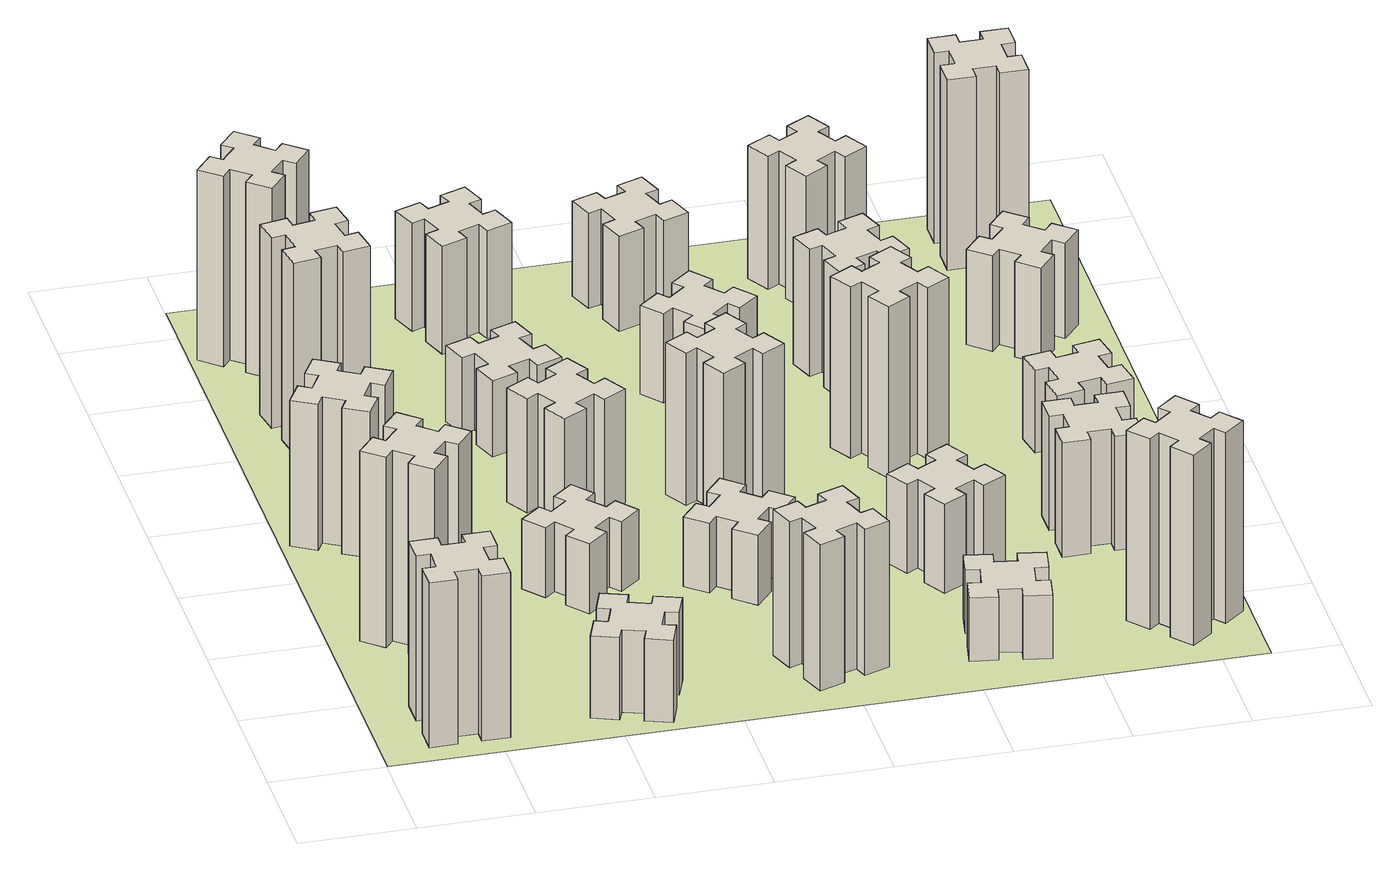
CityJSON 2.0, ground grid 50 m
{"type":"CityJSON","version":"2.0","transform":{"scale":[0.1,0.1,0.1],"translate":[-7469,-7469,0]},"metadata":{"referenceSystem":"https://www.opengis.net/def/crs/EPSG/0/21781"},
"CityObjects":{
"building1":{"type":"Building","attributes":{"class":"1000","function":"1000","usage":"1000","yearOfConstruction":2016,"roofType":"1000","measuredHeight":78,"storeysAboveGround":30,"storeysBelowGround":0},"geometry":[{"type":"Solid","lod":"1","boundaries":[[[[0,1,2,3,4,5,6,7,8,9,10,11,12,13,14,15,16,17,18,19]],[[17,16,20,21]],[[16,15,22,20]],[[15,14,23,22]],[[14,13,24,23]],[[13,12,25,24]],[[12,11,26,25]],[[11,10,27,26]],[[10,9,28,27]],[[9,8,29,28]],[[8,7,30,29]],[[7,6,31,30]],[[6,5,32,31]],[[5,4,33,32]],[[4,3,34,33]],[[3,2,35,34]],[[2,1,36,35]],[[1,0,37,36]],[[0,19,38,37]],[[19,18,39,38]],[[18,17,21,39]],[[24,25,26,27,28,29,30,31,32,33,34,35,36,37,38,39,21,20,22,23]]]]}]},
"building2":{"type":"Building","attributes":{"class":"1000","function":"1000","usage":"1000","yearOfConstruction":2016,"roofType":"1000","measuredHeight":90,"storeysAboveGround":30,"storeysBelowGround":0},"geometry":[{"type":"Solid","lod":"1","boundaries":[[[[40,41,42,43,44,45,46,47,48,49,50,51,52,53,54,55,56,57,58,59]],[[57,56,60,61]],[[56,55,62,60]],[[55,54,63,62]],[[54,53,64,63]],[[53,52,65,64]],[[52,51,66,65]],[[51,50,67,66]],[[50,49,68,67]],[[49,48,69,68]],[[48,47,70,69]],[[47,46,71,70]],[[46,45,72,71]],[[45,44,73,72]],[[44,43,74,73]],[[43,42,75,74]],[[42,41,76,75]],[[41,40,77,76]],[[40,59,78,77]],[[59,58,79,78]],[[58,57,61,79]],[[64,65,66,67,68,69,70,71,72,73,74,75,76,77,78,79,61,60,62,63]]]]}]},
"building3":{"type":"Building","attributes":{"class":"1000","function":"1000","usage":"1000","yearOfConstruction":2016,"roofType":"1000","measuredHeight":69,"storeysAboveGround":30,"storeysBelowGround":0},"geometry":[{"type":"Solid","lod":"1","boundaries":[[[[80,81,82,83,84,85,86,87,88,89,90,91,92,93,94,95,96,97,98,99]],[[97,96,100,101]],[[96,95,102,100]],[[95,94,103,102]],[[94,93,104,103]],[[93,92,105,104]],[[92,91,106,105]],[[91,90,107,106]],[[90,89,108,107]],[[89,88,109,108]],[[88,87,110,109]],[[87,86,111,110]],[[86,85,112,111]],[[85,84,113,112]],[[84,83,114,113]],[[83,82,115,114]],[[82,81,116,115]],[[81,80,117,116]],[[80,99,118,117]],[[99,98,119,118]],[[98,97,101,119]],[[104,105,106,107,108,109,110,111,112,113,114,115,116,117,118,119,101,100,102,103]]]]}]},
"building4":{"type":"Building","attributes":{"class":"1000","function":"1000","usage":"1000","yearOfConstruction":2016,"roofType":"1000","measuredHeight":90,"storeysAboveGround":30,"storeysBelowGround":0},"geometry":[{"type":"Solid","lod":"1","boundaries":[[[[120,121,122,123,124,125,126,127,128,129,130,131,132,133,134,135,136,137,138,139]],[[137,136,140,141]],[[136,135,142,140]],[[135,134,143,142]],[[134,133,144,143]],[[133,132,145,144]],[[132,131,146,145]],[[131,130,147,146]],[[130,129,148,147]],[[129,128,149,148]],[[128,127,150,149]],[[127,126,151,150]],[[126,125,152,151]],[[125,124,153,152]],[[124,123,154,153]],[[123,122,155,154]],[[122,121,156,155]],[[121,120,157,156]],[[120,139,158,157]],[[139,138,159,158]],[[138,137,141,159]],[[144,145,146,147,148,149,150,151,152,153,154,155,156,157,158,159,141,140,142,143]]]]}]},
"building5":{"type":"Building","attributes":{"class":"1000","function":"1000","usage":"1000","yearOfConstruction":2016,"roofType":"1000","measuredHeight":39,"storeysAboveGround":30,"storeysBelowGround":0},"geometry":[{"type":"Solid","lod":"1","boundaries":[[[[160,161,162,163,164,165,166,167,168,169,170,171,172,173,174,175,176,177,178,179]],[[177,176,180,181]],[[176,175,182,180]],[[175,174,183,182]],[[174,173,184,183]],[[173,172,185,184]],[[172,171,186,185]],[[171,170,187,186]],[[170,169,188,187]],[[169,168,189,188]],[[168,167,190,189]],[[167,166,191,190]],[[166,165,192,191]],[[165,164,193,192]],[[164,163,194,193]],[[163,162,195,194]],[[162,161,196,195]],[[161,160,197,196]],[[160,179,198,197]],[[179,178,199,198]],[[178,177,181,199]],[[184,185,186,187,188,189,190,191,192,193,194,195,196,197,198,199,181,180,182,183]]]]}]},
"building6":{"type":"Building","attributes":{"class":"1000","function":"1000","usage":"1000","yearOfConstruction":2016,"roofType":"1000","measuredHeight":90,"storeysAboveGround":30,"storeysBelowGround":0},"geometry":[{"type":"Solid","lod":"1","boundaries":[[[[200,201,202,203,204,205,206,207,208,209,210,211,212,213,214,215,216,217,218,219]],[[217,216,220,221]],[[216,215,222,220]],[[215,214,223,222]],[[214,213,224,223]],[[213,212,225,224]],[[212,211,226,225]],[[211,210,227,226]],[[210,209,228,227]],[[209,208,229,228]],[[208,207,230,229]],[[207,206,231,230]],[[206,205,232,231]],[[205,204,233,232]],[[204,203,234,233]],[[203,202,235,234]],[[202,201,236,235]],[[201,200,237,236]],[[200,219,238,237]],[[219,218,239,238]],[[218,217,221,239]],[[224,225,226,227,228,229,230,231,232,233,234,235,236,237,238,239,221,220,222,223]]]]}]},
"building7":{"type":"Building","attributes":{"class":"1000","function":"1000","usage":"1000","yearOfConstruction":2016,"roofType":"1000","measuredHeight":33,"storeysAboveGround":30,"storeysBelowGround":0},"geometry":[{"type":"Solid","lod":"1","boundaries":[[[[240,241,242,243,244,245,246,247,248,249,250,251,252,253,254,255,256,257,258,259]],[[257,256,260,261]],[[256,255,262,260]],[[255,254,263,262]],[[254,253,264,263]],[[253,252,265,264]],[[252,251,266,265]],[[251,250,267,266]],[[250,249,268,267]],[[249,248,269,268]],[[248,247,270,269]],[[247,246,271,270]],[[246,245,272,271]],[[245,244,273,272]],[[244,243,274,273]],[[243,242,275,274]],[[242,241,276,275]],[[241,240,277,276]],[[240,259,278,277]],[[259,258,279,278]],[[258,257,261,279]],[[264,265,266,267,268,269,270,271,272,273,274,275,276,277,278,279,261,260,262,263]]]]}]},
"building8":{"type":"Building","attributes":{"class":"1000","function":"1000","usage":"1000","yearOfConstruction":2016,"roofType":"1000","measuredHeight":54,"storeysAboveGround":30,"storeysBelowGround":0},"geometry":[{"type":"Solid","lod":"1","boundaries":[[[[280,281,282,283,284,285,286,287,288,289,290,291,292,293,294,295,296,297,298,299]],[[297,296,300,301]],[[296,295,302,300]],[[295,294,303,302]],[[294,293,304,303]],[[293,292,305,304]],[[292,291,306,305]],[[291,290,307,306]],[[290,289,308,307]],[[289,288,309,308]],[[288,287,310,309]],[[287,286,311,310]],[[286,285,312,311]],[[285,284,313,312]],[[284,283,314,313]],[[283,282,315,314]],[[282,281,316,315]],[[281,280,317,316]],[[280,299,318,317]],[[299,298,319,318]],[[298,297,301,319]],[[304,305,306,307,308,309,310,311,312,313,314,315,316,317,318,319,301,300,302,303]]]]}]},
"building9":{"type":"Building","attributes":{"class":"1000","function":"1000","usage":"1000","yearOfConstruction":2016,"roofType":"1000","measuredHeight":36,"storeysAboveGround":30,"storeysBelowGround":0},"geometry":[{"type":"Solid","lod":"1","boundaries":[[[[320,321,322,323,324,325,326,327,328,329,330,331,332,333,334,335,336,337,338,339]],[[337,336,340,341]],[[336,335,342,340]],[[335,334,343,342]],[[334,333,344,343]],[[333,332,345,344]],[[332,331,346,345]],[[331,330,347,346]],[[330,329,348,347]],[[329,328,349,348]],[[328,327,350,349]],[[327,326,351,350]],[[326,325,352,351]],[[325,324,353,352]],[[324,323,354,353]],[[323,322,355,354]],[[322,321,356,355]],[[321,320,357,356]],[[320,339,358,357]],[[339,338,359,358]],[[338,337,341,359]],[[344,345,346,347,348,349,350,351,352,353,354,355,356,357,358,359,341,340,342,343]]]]}]},
"building10":{"type":"Building","attributes":{"class":"1000","function":"1000","usage":"1000","yearOfConstruction":2016,"roofType":"1000","measuredHeight":69,"storeysAboveGround":30,"storeysBelowGround":0},"geometry":[{"type":"Solid","lod":"1","boundaries":[[[[360,361,362,363,364,365,366,367,368,369,370,371,372,373,374,375,376,377,378,379]],[[377,376,380,381]],[[376,375,382,380]],[[375,374,383,382]],[[374,373,384,383]],[[373,372,385,384]],[[372,371,386,385]],[[371,370,387,386]],[[370,369,388,387]],[[369,368,389,388]],[[368,367,390,389]],[[367,366,391,390]],[[366,365,392,391]],[[365,364,393,392]],[[364,363,394,393]],[[363,362,395,394]],[[362,361,396,395]],[[361,360,397,396]],[[360,379,398,397]],[[379,378,399,398]],[[378,377,381,399]],[[384,385,386,387,388,389,390,391,392,393,394,395,396,397,398,399,381,380,382,383]]]]}]},
"building11":{"type":"Building","attributes":{"class":"1000","function":"1000","usage":"1000","yearOfConstruction":2016,"roofType":"1000","measuredHeight":33,"storeysAboveGround":30,"storeysBelowGround":0},"geometry":[{"type":"Solid","lod":"1","boundaries":[[[[400,401,402,403,404,405,406,407,408,409,410,411,412,413,414,415,416,417,418,419]],[[417,416,420,421]],[[416,415,422,420]],[[415,414,423,422]],[[414,413,424,423]],[[413,412,425,424]],[[412,411,426,425]],[[411,410,427,426]],[[410,409,428,427]],[[409,408,429,428]],[[408,407,430,429]],[[407,406,431,430]],[[406,405,432,431]],[[405,404,433,432]],[[404,403,434,433]],[[403,402,435,434]],[[402,401,436,435]],[[401,400,437,436]],[[400,419,438,437]],[[419,418,439,438]],[[418,417,421,439]],[[424,425,426,427,428,429,430,431,432,433,434,435,436,437,438,439,421,420,422,423]]]]}]},
"building12":{"type":"Building","attributes":{"class":"1000","function":"1000","usage":"1000","yearOfConstruction":2016,"roofType":"1000","measuredHeight":51,"storeysAboveGround":30,"storeysBelowGround":0},"geometry":[{"type":"Solid","lod":"1","boundaries":[[[[440,441,442,443,444,445,446,447,448,449,450,451,452,453,454,455,456,457,458,459]],[[457,456,460,461]],[[456,455,462,460]],[[455,454,463,462]],[[454,453,464,463]],[[453,452,465,464]],[[452,451,466,465]],[[451,450,467,466]],[[450,449,468,467]],[[449,448,469,468]],[[448,447,470,469]],[[447,446,471,470]],[[446,445,472,471]],[[445,444,473,472]],[[444,443,474,473]],[[443,442,475,474]],[[442,441,476,475]],[[441,440,477,476]],[[440,459,478,477]],[[459,458,479,478]],[[458,457,461,479]],[[464,465,466,467,468,469,470,471,472,473,474,475,476,477,478,479,461,460,462,463]]]]}]},
"building13":{"type":"Building","attributes":{"class":"1000","function":"1000","usage":"1000","yearOfConstruction":2016,"roofType":"1000","measuredHeight":72,"storeysAboveGround":30,"storeysBelowGround":0},"geometry":[{"type":"Solid","lod":"1","boundaries":[[[[480,481,482,483,484,485,486,487,488,489,490,491,492,493,494,495,496,497,498,499]],[[497,496,500,501]],[[496,495,502,500]],[[495,494,503,502]],[[494,493,504,503]],[[493,492,505,504]],[[492,491,506,505]],[[491,490,507,506]],[[490,489,508,507]],[[489,488,509,508]],[[488,487,510,509]],[[487,486,511,510]],[[486,485,512,511]],[[485,484,513,512]],[[484,483,514,513]],[[483,482,515,514]],[[482,481,516,515]],[[481,480,517,516]],[[480,499,518,517]],[[499,498,519,518]],[[498,497,501,519]],[[504,505,506,507,508,509,510,511,512,513,514,515,516,517,518,519,501,500,502,503]]]]}]},
"building14":{"type":"Building","attributes":{"class":"1000","function":"1000","usage":"1000","yearOfConstruction":2016,"roofType":"1000","measuredHeight":42,"storeysAboveGround":30,"storeysBelowGround":0},"geometry":[{"type":"Solid","lod":"1","boundaries":[[[[520,521,522,523,524,525,526,527,528,529,530,531,532,533,534,535,536,537,538,539]],[[537,536,540,541]],[[536,535,542,540]],[[535,534,543,542]],[[534,533,544,543]],[[533,532,545,544]],[[532,531,546,545]],[[531,530,547,546]],[[530,529,548,547]],[[529,528,549,548]],[[528,527,550,549]],[[527,526,551,550]],[[526,525,552,551]],[[525,524,553,552]],[[524,523,554,553]],[[523,522,555,554]],[[522,521,556,555]],[[521,520,557,556]],[[520,539,558,557]],[[539,538,559,558]],[[538,537,541,559]],[[544,545,546,547,548,549,550,551,552,553,554,555,556,557,558,559,541,540,542,543]]]]}]},
"building15":{"type":"Building","attributes":{"class":"1000","function":"1000","usage":"1000","yearOfConstruction":2016,"roofType":"1000","measuredHeight":30,"storeysAboveGround":30,"storeysBelowGround":0},"geometry":[{"type":"Solid","lod":"1","boundaries":[[[[560,561,562,563,564,565,566,567,568,569,570,571,572,573,574,575,576,577,578,579]],[[577,576,580,581]],[[576,575,582,580]],[[575,574,583,582]],[[574,573,584,583]],[[573,572,585,584]],[[572,571,586,585]],[[571,570,587,586]],[[570,569,588,587]],[[569,568,589,588]],[[568,567,590,589]],[[567,566,591,590]],[[566,565,592,591]],[[565,564,593,592]],[[564,563,594,593]],[[563,562,595,594]],[[562,561,596,595]],[[561,560,597,596]],[[560,579,598,597]],[[579,578,599,598]],[[578,577,581,599]],[[584,585,586,587,588,589,590,591,592,593,594,595,596,597,598,599,581,580,582,583]]]]}]},
"building16":{"type":"Building","attributes":{"class":"1000","function":"1000","usage":"1000","yearOfConstruction":2016,"roofType":"1000","measuredHeight":45,"storeysAboveGround":30,"storeysBelowGround":0},"geometry":[{"type":"Solid","lod":"1","boundaries":[[[[600,601,602,603,604,605,606,607,608,609,610,611,612,613,614,615,616,617,618,619]],[[617,616,620,621]],[[616,615,622,620]],[[615,614,623,622]],[[614,613,624,623]],[[613,612,625,624]],[[612,611,626,625]],[[611,610,627,626]],[[610,609,628,627]],[[609,608,629,628]],[[608,607,630,629]],[[607,606,631,630]],[[606,605,632,631]],[[605,604,633,632]],[[604,603,634,633]],[[603,602,635,634]],[[602,601,636,635]],[[601,600,637,636]],[[600,619,638,637]],[[619,618,639,638]],[[618,617,621,639]],[[624,625,626,627,628,629,630,631,632,633,634,635,636,637,638,639,621,620,622,623]]]]}]},
"building17":{"type":"Building","attributes":{"class":"1000","function":"1000","usage":"1000","yearOfConstruction":2016,"roofType":"1000","measuredHeight":42,"storeysAboveGround":30,"storeysBelowGround":0},"geometry":[{"type":"Solid","lod":"1","boundaries":[[[[640,641,642,643,644,645,646,647,648,649,650,651,652,653,654,655,656,657,658,659]],[[657,656,660,661]],[[656,655,662,660]],[[655,654,663,662]],[[654,653,664,663]],[[653,652,665,664]],[[652,651,666,665]],[[651,650,667,666]],[[650,649,668,667]],[[649,648,669,668]],[[648,647,670,669]],[[647,646,671,670]],[[646,645,672,671]],[[645,644,673,672]],[[644,643,674,673]],[[643,642,675,674]],[[642,641,676,675]],[[641,640,677,676]],[[640,659,678,677]],[[659,658,679,678]],[[658,657,661,679]],[[664,665,666,667,668,669,670,671,672,673,674,675,676,677,678,679,661,660,662,663]]]]}]},
"building18":{"type":"Building","attributes":{"class":"1000","function":"1000","usage":"1000","yearOfConstruction":2016,"roofType":"1000","measuredHeight":81,"storeysAboveGround":30,"storeysBelowGround":0},"geometry":[{"type":"Solid","lod":"1","boundaries":[[[[680,681,682,683,684,685,686,687,688,689,690,691,692,693,694,695,696,697,698,699]],[[697,696,700,701]],[[696,695,702,700]],[[695,694,703,702]],[[694,693,704,703]],[[693,692,705,704]],[[692,691,706,705]],[[691,690,707,706]],[[690,689,708,707]],[[689,688,709,708]],[[688,687,710,709]],[[687,686,711,710]],[[686,685,712,711]],[[685,684,713,712]],[[684,683,714,713]],[[683,682,715,714]],[[682,681,716,715]],[[681,680,717,716]],[[680,699,718,717]],[[699,698,719,718]],[[698,697,701,719]],[[704,705,706,707,708,709,710,711,712,713,714,715,716,717,718,719,701,700,702,703]]]]}]},
"building19":{"type":"Building","attributes":{"class":"1000","function":"1000","usage":"1000","yearOfConstruction":2016,"roofType":"1000","measuredHeight":60,"storeysAboveGround":30,"storeysBelowGround":0},"geometry":[{"type":"Solid","lod":"1","boundaries":[[[[720,721,722,723,724,725,726,727,728,729,730,731,732,733,734,735,736,737,738,739]],[[737,736,740,741]],[[736,735,742,740]],[[735,734,743,742]],[[734,733,744,743]],[[733,732,745,744]],[[732,731,746,745]],[[731,730,747,746]],[[730,729,748,747]],[[729,728,749,748]],[[728,727,750,749]],[[727,726,751,750]],[[726,725,752,751]],[[725,724,753,752]],[[724,723,754,753]],[[723,722,755,754]],[[722,721,756,755]],[[721,720,757,756]],[[720,739,758,757]],[[739,738,759,758]],[[738,737,741,759]],[[744,745,746,747,748,749,750,751,752,753,754,755,756,757,758,759,741,740,742,743]]]]}]},
"building20":{"type":"Building","attributes":{"class":"1000","function":"1000","usage":"1000","yearOfConstruction":2016,"roofType":"1000","measuredHeight":90,"storeysAboveGround":30,"storeysBelowGround":0},"geometry":[{"type":"Solid","lod":"1","boundaries":[[[[760,761,762,763,764,765,766,767,768,769,770,771,772,773,774,775,776,777,778,779]],[[777,776,780,781]],[[776,775,782,780]],[[775,774,783,782]],[[774,773,784,783]],[[773,772,785,784]],[[772,771,786,785]],[[771,770,787,786]],[[770,769,788,787]],[[769,768,789,788]],[[768,767,790,789]],[[767,766,791,790]],[[766,765,792,791]],[[765,764,793,792]],[[764,763,794,793]],[[763,762,795,794]],[[762,761,796,795]],[[761,760,797,796]],[[760,779,798,797]],[[779,778,799,798]],[[778,777,781,799]],[[784,785,786,787,788,789,790,791,792,793,794,795,796,797,798,799,781,780,782,783]]]]}]},
"building21":{"type":"Building","attributes":{"class":"1000","function":"1000","usage":"1000","yearOfConstruction":2016,"roofType":"1000","measuredHeight":54,"storeysAboveGround":30,"storeysBelowGround":0},"geometry":[{"type":"Solid","lod":"1","boundaries":[[[[800,801,802,803,804,805,806,807,808,809,810,811,812,813,814,815,816,817,818,819]],[[817,816,820,821]],[[816,815,822,820]],[[815,814,823,822]],[[814,813,824,823]],[[813,812,825,824]],[[812,811,826,825]],[[811,810,827,826]],[[810,809,828,827]],[[809,808,829,828]],[[808,807,830,829]],[[807,806,831,830]],[[806,805,832,831]],[[805,804,833,832]],[[804,803,834,833]],[[803,802,835,834]],[[802,801,836,835]],[[801,800,837,836]],[[800,819,838,837]],[[819,818,839,838]],[[818,817,821,839]],[[824,825,826,827,828,829,830,831,832,833,834,835,836,837,838,839,821,820,822,823]]]]}]},
"building22":{"type":"Building","attributes":{"class":"1000","function":"1000","usage":"1000","yearOfConstruction":2016,"roofType":"1000","measuredHeight":63,"storeysAboveGround":30,"storeysBelowGround":0},"geometry":[{"type":"Solid","lod":"1","boundaries":[[[[840,841,842,843,844,845,846,847,848,849,850,851,852,853,854,855,856,857,858,859]],[[857,856,860,861]],[[856,855,862,860]],[[855,854,863,862]],[[854,853,864,863]],[[853,852,865,864]],[[852,851,866,865]],[[851,850,867,866]],[[850,849,868,867]],[[849,848,869,868]],[[848,847,870,869]],[[847,846,871,870]],[[846,845,872,871]],[[845,844,873,872]],[[844,843,874,873]],[[843,842,875,874]],[[842,841,876,875]],[[841,840,877,876]],[[840,859,878,877]],[[859,858,879,878]],[[858,857,861,879]],[[864,865,866,867,868,869,870,871,872,873,874,875,876,877,878,879,861,860,862,863]]]]}]},
"building23":{"type":"Building","attributes":{"class":"1000","function":"1000","usage":"1000","yearOfConstruction":2016,"roofType":"1000","measuredHeight":39,"storeysAboveGround":30,"storeysBelowGround":0},"geometry":[{"type":"Solid","lod":"1","boundaries":[[[[880,881,882,883,884,885,886,887,888,889,890,891,892,893,894,895,896,897,898,899]],[[897,896,900,901]],[[896,895,902,900]],[[895,894,903,902]],[[894,893,904,903]],[[893,892,905,904]],[[892,891,906,905]],[[891,890,907,906]],[[890,889,908,907]],[[889,888,909,908]],[[888,887,910,909]],[[887,886,911,910]],[[886,885,912,911]],[[885,884,913,912]],[[884,883,914,913]],[[883,882,915,914]],[[882,881,916,915]],[[881,880,917,916]],[[880,899,918,917]],[[899,898,919,918]],[[898,897,901,919]],[[904,905,906,907,908,909,910,911,912,913,914,915,916,917,918,919,901,900,902,903]]]]}]},
"building24":{"type":"Building","attributes":{"class":"1000","function":"1000","usage":"1000","yearOfConstruction":2016,"roofType":"1000","measuredHeight":45,"storeysAboveGround":30,"storeysBelowGround":0},"geometry":[{"type":"Solid","lod":"1","boundaries":[[[[920,921,922,923,924,925,926,927,928,929,930,931,932,933,934,935,936,937,938,939]],[[937,936,940,941]],[[936,935,942,940]],[[935,934,943,942]],[[934,933,944,943]],[[933,932,945,944]],[[932,931,946,945]],[[931,930,947,946]],[[930,929,948,947]],[[929,928,949,948]],[[928,927,950,949]],[[927,926,951,950]],[[926,925,952,951]],[[925,924,953,952]],[[924,923,954,953]],[[923,922,955,954]],[[922,921,956,955]],[[921,920,957,956]],[[920,939,958,957]],[[939,938,959,958]],[[938,937,941,959]],[[944,945,946,947,948,949,950,951,952,953,954,955,956,957,958,959,941,940,942,943]]]]}]},
"building25":{"type":"Building","attributes":{"class":"1000","function":"1000","usage":"1000","yearOfConstruction":2016,"roofType":"1000","measuredHeight":90,"storeysAboveGround":30,"storeysBelowGround":0},"geometry":[{"type":"Solid","lod":"1","boundaries":[[[[960,961,962,963,964,965,966,967,968,969,970,971,972,973,974,975,976,977,978,979]],[[977,976,980,981]],[[976,975,982,980]],[[975,974,983,982]],[[974,973,984,983]],[[973,972,985,984]],[[972,971,986,985]],[[971,970,987,986]],[[970,969,988,987]],[[969,968,989,988]],[[968,967,990,989]],[[967,966,991,990]],[[966,965,992,991]],[[965,964,993,992]],[[964,963,994,993]],[[963,962,995,994]],[[962,961,996,995]],[[961,960,997,996]],[[960,979,998,997]],[[979,978,999,998]],[[978,977,981,999]],[[984,985,986,987,988,989,990,991,992,993,994,995,996,997,998,999,981,980,982,983]]]]}]},
"landuse1":{"type":"LandUse","attributes":{"name":"plot1","function":"1010"},"geometry":[{"type":"MultiSurface","lod":"1","boundaries":[[[1000,1001,1002,1003]]]}]}
},
"vertices":[
[265,325,0],[265,225,0],[205,225,0],[205,105,0],[325,105,0],[325,165,0],[425,165,0],[425,105,0],[545,105,0],[545,225,0],[485,225,0],[485,325,0],[545,325,0],[545,445,0],[425,445,0],[425,385,0],[325,385,0],[325,445,0],[205,445,0],[205,325,0],[325,385,780],[325,445,780],[425,385,780],[425,445,780],[545,445,780],[545,325,780],[485,325,780],[485,225,780],[545,225,780],[545,105,780],[425,105,780],[425,165,780],[325,165,780],[325,105,780],[205,105,780],[205,225,780],[265,225,780],[265,325,780],[205,325,780],[205,445,780],
[484,1067,0],[408,1132,0],[446,1178,0],[354,1255,0],[277,1163,0],[323,1124,0],[259,1048,0],[213,1086,0],[136,994,0],[228,917,0],[266,963,0],[343,899,0],[304,853,0],[396,776,0],[473,868,0],[427,906,0],[492,983,0],[538,944,0],[615,1036,0],[523,1113,0],[492,983,900],[538,944,900],[427,906,900],[473,868,900],[396,776,900],[304,853,900],[343,899,900],[266,963,900],[228,917,900],[136,994,900],[213,1086,900],[259,1048,900],[323,1124,900],[277,1163,900],[354,1255,900],[446,1178,900],[408,1132,900],[484,1067,900],[523,1113,900],[615,1036,900],
[374,1926,0],[287,1976,0],[317,2028,0],[213,2088,0],[153,1984,0],[205,1954,0],[155,1867,0],[103,1897,0],[43,1793,0],[147,1733,0],[177,1785,0],[264,1735,0],[234,1683,0],[338,1623,0],[398,1727,0],[346,1757,0],[396,1844,0],[448,1814,0],[508,1918,0],[404,1978,0],[396,1844,690],[448,1814,690],[346,1757,690],[398,1727,690],[338,1623,690],[234,1683,690],[264,1735,690],[177,1785,690],[147,1733,690],[43,1793,690],[103,1897,690],[155,1867,690],[205,1954,690],[153,1984,690],[213,2088,690],[317,2028,690],[287,1976,690],[374,1926,690],[404,1978,690],[508,1918,690],
[405,2812,0],[307,2795,0],[297,2854,0],[178,2833,0],[199,2715,0],[258,2725,0],[276,2627,0],[217,2617,0],[237,2498,0],[356,2519,0],[345,2578,0],[444,2596,0],[454,2537,0],[572,2557,0],[551,2676,0],[492,2665,0],[475,2764,0],[534,2774,0],[513,2892,0],[395,2871,0],[475,2764,900],[534,2774,900],[492,2665,900],[551,2676,900],[572,2557,900],[454,2537,900],[444,2596,900],[345,2578,900],[356,2519,900],[237,2498,900],[217,2617,900],[276,2627,900],[258,2725,900],[199,2715,900],[178,2833,900],[297,2854,900],[307,2795,900],[405,2812,900],[395,2871,900],[513,2892,900],
[1029,360,0],[995,266,0],[939,287,0],[897,174,0],[1010,133,0],[1031,189,0],[1125,155,0],[1104,99,0],[1217,57,0],[1258,170,0],[1202,191,0],[1236,285,0],[1292,264,0],[1333,377,0],[1220,418,0],[1200,362,0],[1106,396,0],[1127,452,0],[1014,493,0],[973,380,0],[1106,396,390],[1127,452,390],[1200,362,390],[1220,418,390],[1333,377,390],[1292,264,390],[1236,285,390],[1202,191,390],[1258,170,390],[1217,57,390],[1104,99,390],[1125,155,390],[1031,189,390],[1010,133,390],[897,174,390],[939,287,390],[995,266,390],[1029,360,390],[973,380,390],[1014,493,390],
[384,3387,0],[308,3452,0],[346,3498,0],[254,3575,0],[177,3483,0],[223,3444,0],[159,3368,0],[113,3406,0],[36,3314,0],[128,3237,0],[166,3283,0],[243,3219,0],[204,3173,0],[296,3096,0],[373,3188,0],[327,3226,0],[392,3303,0],[438,3264,0],[515,3356,0],[423,3433,0],[392,3303,900],[438,3264,900],[327,3226,900],[373,3188,900],[296,3096,900],[204,3173,900],[243,3219,900],[166,3283,900],[128,3237,900],[36,3314,900],[113,3406,900],[159,3368,900],[223,3444,900],[177,3483,900],[254,3575,900],[346,3498,900],[308,3452,900],[384,3387,900],[423,3433,900],[515,3356,900],
[1083,1332,0],[1006,1267,0],[968,1313,0],[876,1236,0],[953,1144,0],[999,1183,0],[1063,1106,0],[1017,1068,0],[1094,976,0],[1186,1053,0],[1148,1099,0],[1224,1163,0],[1263,1117,0],[1355,1194,0],[1278,1286,0],[1232,1248,0],[1167,1324,0],[1213,1363,0],[1136,1455,0],[1044,1378,0],[1167,1324,330],[1213,1363,330],[1232,1248,330],[1278,1286,330],[1355,1194,330],[1263,1117,330],[1224,1163,330],[1148,1099,330],[1186,1053,330],[1094,976,330],[1017,1068,330],[1063,1106,330],[999,1183,330],[953,1144,330],[876,1236,330],[968,1313,330],[1006,1267,330],[1083,1332,330],[1044,1378,330],[1136,1455,330],
[1336,1867,0],[1286,1954,0],[1338,1984,0],[1278,2088,0],[1174,2028,0],[1204,1976,0],[1117,1926,0],[1087,1978,0],[983,1918,0],[1043,1814,0],[1095,1844,0],[1145,1757,0],[1093,1727,0],[1153,1623,0],[1257,1683,0],[1227,1735,0],[1314,1785,0],[1344,1733,0],[1448,1793,0],[1388,1897,0],[1314,1785,540],[1344,1733,540],[1227,1735,540],[1257,1683,540],[1153,1623,540],[1093,1727,540],[1145,1757,540],[1095,1844,540],[1043,1814,540],[983,1918,540],[1087,1978,540],[1117,1926,540],[1204,1976,540],[1174,2028,540],[1278,2088,540],[1338,1984,540],[1286,1954,540],[1336,1867,540],[1388,1897,540],[1448,1793,540],
[1125,2616,0],[1031,2582,0],[1010,2638,0],[897,2597,0],[939,2484,0],[995,2505,0],[1029,2411,0],[973,2390,0],[1014,2277,0],[1127,2319,0],[1106,2375,0],[1200,2409,0],[1220,2353,0],[1333,2394,0],[1292,2507,0],[1236,2486,0],[1202,2580,0],[1258,2600,0],[1217,2713,0],[1104,2672,0],[1202,2580,360],[1258,2600,360],[1236,2486,360],[1292,2507,360],[1333,2394,360],[1220,2353,360],[1200,2409,360],[1106,2375,360],[1127,2319,360],[1014,2277,360],[973,2390,360],[1029,2411,360],[995,2505,360],[939,2484,360],[897,2597,360],[1010,2638,360],[1031,2582,360],[1125,2616,360],[1104,2672,360],[1217,2713,360],
[1965,496,0],[1871,462,0],[1850,518,0],[1737,477,0],[1779,364,0],[1835,385,0],[1869,291,0],[1813,270,0],[1854,157,0],[1967,199,0],[1946,255,0],[2040,289,0],[2060,233,0],[2173,274,0],[2132,387,0],[2076,366,0],[2042,460,0],[2098,480,0],[2057,593,0],[1944,552,0],[2042,460,690],[2098,480,690],[2076,366,690],[2132,387,690],[2173,274,690],[2060,233,690],[2040,289,690],[1946,255,690],[1967,199,690],[1854,157,690],[1813,270,690],[1869,291,690],[1835,385,690],[1779,364,690],[1737,477,690],[1850,518,690],[1871,462,690],[1965,496,690],[1944,552,690],[2057,593,690],
[1703,1224,0],[1639,1148,0],[1593,1186,0],[1516,1094,0],[1608,1017,0],[1646,1063,0],[1723,999,0],[1684,953,0],[1776,876,0],[1853,968,0],[1807,1006,0],[1872,1083,0],[1918,1044,0],[1995,1136,0],[1903,1213,0],[1864,1167,0],[1788,1232,0],[1826,1278,0],[1734,1355,0],[1657,1263,0],[1788,1232,330],[1826,1278,330],[1864,1167,330],[1903,1213,330],[1995,1136,330],[1918,1044,330],[1872,1083,330],[1807,1006,330],[1853,968,330],[1776,876,330],[1684,953,330],[1723,999,330],[1646,1063,330],[1608,1017,330],[1516,1094,330],[1593,1186,330],[1639,1148,330],[1703,1224,330],[1657,1263,330],[1734,1355,330],
[1125,3456,0],[1031,3422,0],[1010,3478,0],[897,3437,0],[939,3324,0],[995,3345,0],[1029,3251,0],[973,3230,0],[1014,3117,0],[1127,3159,0],[1106,3215,0],[1200,3249,0],[1220,3193,0],[1333,3234,0],[1292,3347,0],[1236,3326,0],[1202,3420,0],[1258,3440,0],[1217,3553,0],[1104,3512,0],[1202,3420,510],[1258,3440,510],[1236,3326,510],[1292,3347,510],[1333,3234,510],[1220,3193,510],[1200,3249,510],[1106,3215,510],[1127,3159,510],[1014,3117,510],[973,3230,510],[1029,3251,510],[995,3345,510],[939,3324,510],[897,3437,510],[1010,3478,510],[1031,3422,510],[1125,3456,510],[1104,3512,510],[1217,3553,510],
[1976,1767,0],[1926,1854,0],[1978,1884,0],[1918,1988,0],[1814,1928,0],[1844,1876,0],[1757,1826,0],[1727,1878,0],[1623,1818,0],[1683,1714,0],[1735,1744,0],[1785,1657,0],[1733,1627,0],[1793,1523,0],[1897,1583,0],[1867,1635,0],[1954,1685,0],[1984,1633,0],[2088,1693,0],[2028,1797,0],[1954,1685,720],[1984,1633,720],[1867,1635,720],[1897,1583,720],[1793,1523,720],[1733,1627,720],[1785,1657,720],[1735,1744,720],[1683,1714,720],[1623,1818,720],[1727,1878,720],[1757,1826,720],[1844,1876,720],[1814,1928,720],[1918,1988,720],[1978,1884,720],[1926,1854,720],[1976,1767,720],[2028,1797,720],[2088,1693,720],
[1988,2479,0],[2064,2543,0],[2103,2497,0],[2195,2574,0],[2118,2666,0],[2072,2628,0],[2007,2704,0],[2053,2743,0],[1976,2835,0],[1884,2758,0],[1923,2712,0],[1846,2647,0],[1808,2693,0],[1716,2616,0],[1793,2524,0],[1839,2563,0],[1903,2486,0],[1857,2448,0],[1934,2356,0],[2026,2433,0],[1903,2486,420],[1857,2448,420],[1839,2563,420],[1793,2524,420],[1716,2616,420],[1808,2693,420],[1846,2647,420],[1923,2712,420],[1884,2758,420],[1976,2835,420],[2053,2743,420],[2007,2704,420],[2072,2628,420],[2118,2666,420],[2195,2574,420],[2103,2497,420],[2064,2543,420],[1988,2479,420],[2026,2433,420],[1934,2356,420],
[2596,444,0],[2578,345,0],[2519,356,0],[2498,237,0],[2617,217,0],[2627,276,0],[2725,258,0],[2715,199,0],[2833,178,0],[2854,297,0],[2795,307,0],[2812,405,0],[2871,395,0],[2892,513,0],[2774,534,0],[2764,475,0],[2665,492,0],[2676,551,0],[2557,572,0],[2537,454,0],[2665,492,300],[2676,551,300],[2764,475,300],[2774,534,300],[2892,513,300],[2871,395,300],[2812,405,300],[2795,307,300],[2854,297,300],[2833,178,300],[2715,199,300],[2725,258,300],[2627,276,300],[2617,217,300],[2498,237,300],[2519,356,300],[2578,345,300],[2596,444,300],[2537,454,300],[2557,572,300],
[1865,3456,0],[1771,3422,0],[1750,3478,0],[1637,3437,0],[1679,3324,0],[1735,3345,0],[1769,3251,0],[1713,3230,0],[1754,3117,0],[1867,3159,0],[1846,3215,0],[1940,3249,0],[1960,3193,0],[2073,3234,0],[2032,3347,0],[1976,3326,0],[1942,3420,0],[1998,3440,0],[1957,3553,0],[1844,3512,0],[1942,3420,450],[1998,3440,450],[1976,3326,450],[2032,3347,450],[2073,3234,450],[1960,3193,450],[1940,3249,450],[1846,3215,450],[1867,3159,450],[1754,3117,450],[1713,3230,450],[1769,3251,450],[1735,3345,450],[1679,3324,450],[1637,3437,450],[1750,3478,450],[1771,3422,450],[1865,3456,450],[1844,3512,450],[1957,3553,450],
[2584,1136,0],[2497,1086,0],[2467,1138,0],[2363,1078,0],[2423,974,0],[2475,1004,0],[2525,917,0],[2473,887,0],[2533,783,0],[2637,843,0],[2607,895,0],[2694,945,0],[2724,893,0],[2828,953,0],[2768,1057,0],[2716,1027,0],[2666,1114,0],[2718,1144,0],[2658,1248,0],[2554,1188,0],[2666,1114,420],[2718,1144,420],[2716,1027,420],[2768,1057,420],[2828,953,420],[2724,893,420],[2694,945,420],[2607,895,420],[2637,843,420],[2533,783,420],[2473,887,420],[2525,917,420],[2475,1004,420],[2423,974,420],[2363,1078,420],[2467,1138,420],[2497,1086,420],[2584,1136,420],[2554,1188,420],[2658,1248,420],
[2716,1967,0],[2666,2054,0],[2718,2084,0],[2658,2188,0],[2554,2128,0],[2584,2076,0],[2497,2026,0],[2467,2078,0],[2363,2018,0],[2423,1914,0],[2475,1944,0],[2525,1857,0],[2473,1827,0],[2533,1723,0],[2637,1783,0],[2607,1835,0],[2694,1885,0],[2724,1833,0],[2828,1893,0],[2768,1997,0],[2694,1885,810],[2724,1833,810],[2607,1835,810],[2637,1783,810],[2533,1723,810],[2473,1827,810],[2525,1857,810],[2475,1944,810],[2423,1914,810],[2363,2018,810],[2467,2078,810],[2497,2026,810],[2584,2076,810],[2554,2128,810],[2658,2188,810],[2718,2084,810],[2666,2054,810],[2716,1967,810],[2768,1997,810],[2828,1893,810],
[2586,2475,0],[2680,2509,0],[2700,2453,0],[2813,2494,0],[2772,2607,0],[2716,2586,0],[2682,2680,0],[2738,2700,0],[2697,2813,0],[2584,2772,0],[2605,2716,0],[2511,2682,0],[2490,2738,0],[2377,2697,0],[2419,2584,0],[2475,2605,0],[2509,2511,0],[2453,2490,0],[2494,2377,0],[2607,2419,0],[2509,2511,600],[2453,2490,600],[2475,2605,600],[2419,2584,600],[2377,2697,600],[2490,2738,600],[2511,2682,600],[2605,2716,600],[2584,2772,600],[2697,2813,600],[2738,2700,600],[2682,2680,600],[2716,2586,600],[2772,2607,600],[2813,2494,600],[2700,2453,600],[2680,2509,600],[2586,2475,600],[2607,2419,600],[2494,2377,600],
[3468,259,0],[3544,323,0],[3583,277,0],[3675,354,0],[3598,446,0],[3552,408,0],[3487,484,0],[3533,523,0],[3456,615,0],[3364,538,0],[3403,492,0],[3326,427,0],[3288,473,0],[3196,396,0],[3273,304,0],[3319,343,0],[3383,266,0],[3337,228,0],[3414,136,0],[3506,213,0],[3383,266,900],[3337,228,900],[3319,343,900],[3273,304,900],[3196,396,900],[3288,473,900],[3326,427,900],[3403,492,900],[3364,538,900],[3456,615,900],[3533,523,900],[3487,484,900],[3552,408,900],[3598,446,900],[3675,354,900],[3583,277,900],[3544,323,900],[3468,259,900],[3506,213,900],[3414,136,900],
[3185,1005,0],[3285,1005,0],[3285,945,0],[3405,945,0],[3405,1065,0],[3345,1065,0],[3345,1165,0],[3405,1165,0],[3405,1285,0],[3285,1285,0],[3285,1225,0],[3185,1225,0],[3185,1285,0],[3065,1285,0],[3065,1165,0],[3125,1165,0],[3125,1065,0],[3065,1065,0],[3065,945,0],[3185,945,0],[3125,1065,540],[3065,1065,540],[3125,1165,540],[3065,1165,540],[3065,1285,540],[3185,1285,540],[3185,1225,540],[3285,1225,540],[3285,1285,540],[3405,1285,540],[3405,1165,540],[3345,1165,540],[3345,1065,540],[3405,1065,540],[3405,945,540],[3285,945,540],[3285,1005,540],[3185,1005,540],[3185,945,540],[3065,945,540],
[2716,3347,0],[2666,3434,0],[2718,3464,0],[2658,3568,0],[2554,3508,0],[2584,3456,0],[2497,3406,0],[2467,3458,0],[2363,3398,0],[2423,3294,0],[2475,3324,0],[2525,3237,0],[2473,3207,0],[2533,3103,0],[2637,3163,0],[2607,3215,0],[2694,3265,0],[2724,3213,0],[2828,3273,0],[2768,3377,0],[2694,3265,630],[2724,3213,630],[2607,3215,630],[2637,3163,630],[2533,3103,630],[2473,3207,630],[2525,3237,630],[2475,3324,630],[2423,3294,630],[2363,3398,630],[2467,3458,630],[2497,3406,630],[2584,3456,630],[2554,3508,630],[2658,3568,630],[2718,3464,630],[2666,3434,630],[2716,3347,630],[2768,3377,630],[2828,3273,630],
[3365,1872,0],[3267,1855,0],[3257,1914,0],[3138,1893,0],[3159,1775,0],[3218,1785,0],[3236,1687,0],[3177,1677,0],[3197,1558,0],[3316,1579,0],[3305,1638,0],[3404,1656,0],[3414,1597,0],[3532,1617,0],[3511,1736,0],[3452,1725,0],[3435,1824,0],[3494,1834,0],[3473,1952,0],[3355,1931,0],[3435,1824,390],[3494,1834,390],[3452,1725,390],[3511,1736,390],[3532,1617,390],[3414,1597,390],[3404,1656,390],[3305,1638,390],[3316,1579,390],[3197,1558,390],[3177,1677,390],[3236,1687,390],[3218,1785,390],[3159,1775,390],[3138,1893,390],[3257,1914,390],[3267,1855,390],[3365,1872,390],[3355,1931,390],[3473,1952,390],
[3444,2747,0],[3368,2812,0],[3406,2858,0],[3314,2935,0],[3237,2843,0],[3283,2804,0],[3219,2728,0],[3173,2766,0],[3096,2674,0],[3188,2597,0],[3226,2643,0],[3303,2579,0],[3264,2533,0],[3356,2456,0],[3433,2548,0],[3387,2586,0],[3452,2663,0],[3498,2624,0],[3575,2716,0],[3483,2793,0],[3452,2663,450],[3498,2624,450],[3387,2586,450],[3433,2548,450],[3356,2456,450],[3264,2533,450],[3303,2579,450],[3226,2643,450],[3188,2597,450],[3096,2674,450],[3173,2766,450],[3219,2728,450],[3283,2804,450],[3237,2843,450],[3314,2935,450],[3406,2858,450],[3368,2812,450],[3444,2747,450],[3483,2793,450],[3575,2716,450],
[3285,3325,0],[3385,3325,0],[3385,3265,0],[3505,3265,0],[3505,3385,0],[3445,3385,0],[3445,3485,0],[3505,3485,0],[3505,3605,0],[3385,3605,0],[3385,3545,0],[3285,3545,0],[3285,3605,0],[3165,3605,0],[3165,3485,0],[3225,3485,0],[3225,3385,0],[3165,3385,0],[3165,3265,0],[3285,3265,0],[3225,3385,900],[3165,3385,900],[3225,3485,900],[3165,3485,900],[3165,3605,900],[3285,3605,900],[3285,3545,900],[3385,3545,900],[3385,3605,900],[3505,3605,900],[3505,3485,900],[3445,3485,900],[3445,3385,900],[3505,3385,900],[3505,3265,900],[3385,3265,900],[3385,3325,900],[3285,3325,900],[3285,3265,900],[3165,3265,900],
[5,3705,0],[3705,3705,0],[3705,5,0],[5,5,0]
]}
